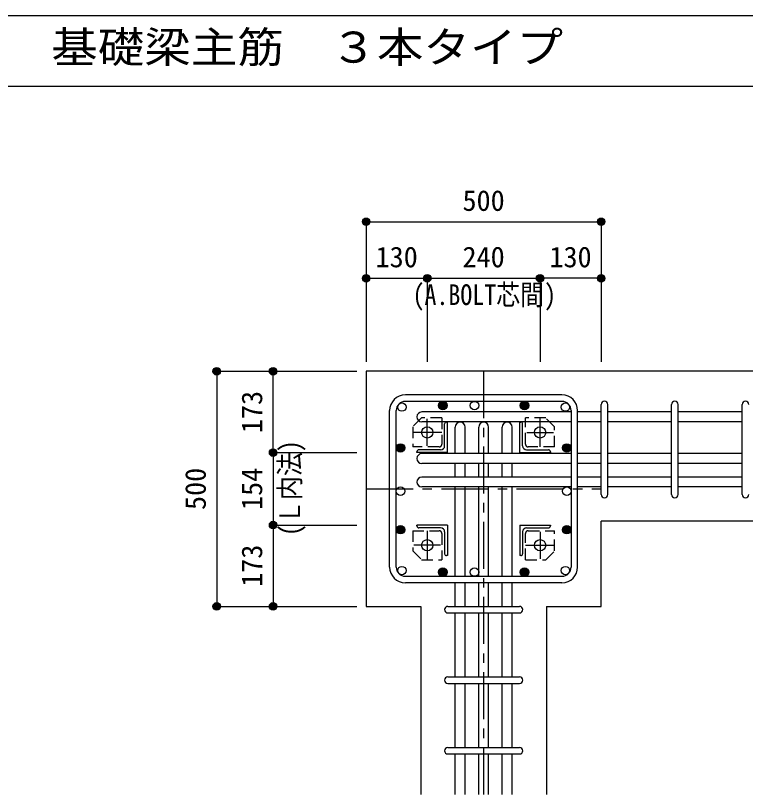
# Model space of a CAD drawing. Units: millimetres at full size, sheet at 1:20; details may follow other scales. Extents: x -3982 to 3969, y -2797 to 2801.
# Drawn here: x -628 to 925, y 1144 to 2801 of the extents above; entities that cross this region are included whole.
import ezdxf
from ezdxf.enums import TextEntityAlignment as Align

# ---------------------------------------------------------------- set-up
doc = ezdxf.new("R2010")
doc.units = ezdxf.units.MM
doc.header["$LTSCALE"] = 20
doc.header["$PDMODE"] = 32
doc.header["$PDSIZE"] = 10
doc.linetypes.add('CHAIN1', pattern=[8, 5, -1, 1, -1])
doc.linetypes.add('DASHED1', pattern=[1.8, 1.2, -0.6])
for name, color, linetype in [('6-1_躯体線', 2, 'Continuous'), ('6-2_A.Bolt_', 4, 'Continuous'), ('6-3_柱型主筋', 4, 'Continuous'), ('6-4_フープ', 7, 'Continuous'), ('6-5_梁主筋', 7, 'Continuous'), ('6-6_S.T.P.', 7, 'Continuous'), ('6-7_文字', 7, 'Continuous'), ('6-9_プレート', 4, 'DASHED1'), ('6-D_寸法', 4, 'Continuous'), ('F-0_枠', 6, 'Continuous')]:
    doc.layers.add(name, color=color, linetype=linetype)
doc.styles.add('ＭＳ ゴシック', font='')
doc.styles.get('ＭＳ ゴシック').set_extended_font_data('MS Gothic')

msp = doc.modelspace()

# ---------------------------------------------------------------- linework, layer by layer
at = {"layer": '6-1_躯体線'}
for p, q in [((1018.29, 2044.12), (118.29, 2044.12)), ((118.29, 2044.12), (118.29, 1544.12)), ((1018.29, 1725.12), (618.29, 1725.12)), ((618.29, 1544.12), (618.29, 1725.12)), ((118.29, 1544.12), (234.79, 1544.12)), ((234.79, 1544.12), (234.79, 1144.12)), ((501.79, 1544.12), (501.79, 1144.12)), ((501.79, 1544.12), (618.29, 1544.12))]:
    msp.add_line(p, q, dxfattribs=at)
at = {"layer": '6-2_A.Bolt_', "linetype": 'CHAIN1'}
for p, q in [((248.29, 1885.9), (248.29, 1942.68)), ((488.29, 1883.29), (488.29, 1944.12)), ((279.12, 1914.12), (218.29, 1914.12)), ((460.07, 1914.12), (516.85, 1914.12)), ((248.29, 1704.96), (248.29, 1644.12)), ((488.29, 1702.34), (488.29, 1645.57)), ((276.51, 1674.12), (219.74, 1674.12)), ((457.46, 1674.12), (518.29, 1674.12))]:
    msp.add_line(p, q, dxfattribs=at)
at = {"layer": '6-2_A.Bolt_'}
for p, q in [((285.29, 1885.62), (285.29, 1932.12)), ((289.29, 1936.12), (291.29, 1936.12)), ((291.29, 1871.12), (291.29, 1936.12)), ((445.29, 1936.12), (447.29, 1936.12)), ((445.29, 1871.12), (445.29, 1936.12)), ((451.29, 1885.62), (451.29, 1932.12)), ((226.29, 1871.12), (226.29, 1873.12)), ((276.79, 1877.12), (230.29, 1877.12)), ((459.79, 1877.12), (506.29, 1877.12)), ((510.29, 1873.12), (510.29, 1871.12)), ((291.29, 1871.12), (226.29, 1871.12)), ((445.29, 1871.12), (510.29, 1871.12)), ((226.29, 1715.12), (226.29, 1717.12)), ((291.29, 1717.12), (226.29, 1717.12)), ((276.79, 1711.12), (230.29, 1711.12)), ((291.29, 1717.12), (291.29, 1652.12)), ((445.29, 1717.12), (510.29, 1717.12)), ((445.29, 1717.12), (445.29, 1652.12)), ((459.79, 1711.12), (506.29, 1711.12)), ((510.29, 1717.12), (510.29, 1715.12)), ((285.29, 1702.62), (285.29, 1656.12)), ((451.29, 1702.62), (451.29, 1656.12)), ((291.29, 1652.12), (289.29, 1652.12)), ((447.29, 1652.12), (445.29, 1652.12))]:
    msp.add_line(p, q, dxfattribs=at)
at = {"layer": '6-2_A.Bolt_', "color": 3}
for centre in [(248.29, 1914.12), (488.29, 1914.12), (248.29, 1674.12), (488.29, 1674.12)]:
    msp.add_circle(centre, 12, dxfattribs=at)
at = {"layer": '6-2_A.Bolt_'}
for centre, radius, start, end in [((289.29, 1932.12), 4, 90, 180), ((447.29, 1932.12), 4, 0, 90), ((230.29, 1873.12), 4, 90, 180), ((276.79, 1885.62), 8.5, 270, 0), ((459.79, 1885.62), 8.5, 180, 270), ((506.29, 1873.12), 4, 0, 90), ((230.29, 1715.12), 4, 180, 270), ((276.79, 1702.62), 8.5, 0, 90), ((459.79, 1702.62), 8.5, 90, 180), ((506.29, 1715.12), 4, 270, 0), ((289.29, 1656.12), 4, 180, 270), ((447.29, 1656.12), 4, 270, 0)]:
    msp.add_arc(centre, radius, start, end, dxfattribs=at)
at = {"layer": '6-3_柱型主筋', "color": 3}
for centre in [(194.37, 1968.05), (281.33, 1971.12), (348.79, 1971.12), (455.25, 1971.12), (455.25, 1971.12), (542.22, 1968.05), (191.29, 1881.09), (545.29, 1881.09), (191.29, 1789.12), (545.29, 1789.12), (191.29, 1707.16), (545.29, 1707.16), (194.37, 1620.2), (281.33, 1617.12), (348.79, 1617.12), (455.25, 1617.12), (455.25, 1617.12), (542.22, 1620.2)]:
    msp.add_circle(centre, 9, dxfattribs=at)
at = {"layer": '6-3_柱型主筋'}
for centre, radius in [((281.33, 1971.12), 9), ((281.33, 1971.12), 8.1), ((281.33, 1971.12), 7.2), ((281.33, 1971.12), 6.3), ((281.33, 1971.12), 5.4), ((281.33, 1971.12), 4.5), ((281.33, 1971.12), 3.6), ((281.33, 1971.12), 2.7), ((281.33, 1971.12), 1.8), ((281.33, 1971.12), 0.9), ((455.25, 1971.12), 9), ((455.25, 1971.12), 8.1), ((455.25, 1971.12), 7.2), ((455.25, 1971.12), 6.3), ((455.25, 1971.12), 5.4), ((455.25, 1971.12), 4.5), ((455.25, 1971.12), 3.6), ((455.25, 1971.12), 2.7), ((455.25, 1971.12), 1.8), ((455.25, 1971.12), 0.9), ((191.29, 1881.09), 9), ((191.29, 1881.09), 8.1), ((545.29, 1881.09), 9), ((545.29, 1881.09), 8.1), ((191.29, 1881.09), 7.2), ((191.29, 1881.09), 6.3), ((191.29, 1881.09), 5.4), ((191.29, 1881.09), 4.5), ((191.29, 1881.09), 3.6), ((191.29, 1881.09), 2.7), ((191.29, 1881.09), 1.8), ((191.29, 1881.09), 0.9), ((545.29, 1881.09), 7.2), ((545.29, 1881.09), 6.3), ((545.29, 1881.09), 5.4), ((545.29, 1881.09), 4.5), ((545.29, 1881.09), 3.6), ((545.29, 1881.09), 2.7), ((545.29, 1881.09), 1.8), ((545.29, 1881.09), 0.9), ((191.29, 1707.16), 9), ((191.29, 1707.16), 8.1), ((191.29, 1707.16), 7.2), ((191.29, 1707.16), 6.3), ((191.29, 1707.16), 5.4), ((191.29, 1707.16), 4.5), ((191.29, 1707.16), 3.6), ((191.29, 1707.16), 2.7), ((191.29, 1707.16), 1.8), ((191.29, 1707.16), 0.9), ((545.29, 1707.16), 9), ((545.29, 1707.16), 8.1), ((545.29, 1707.16), 7.2), ((545.29, 1707.16), 6.3), ((545.29, 1707.16), 5.4), ((545.29, 1707.16), 4.5), ((545.29, 1707.16), 3.6), ((545.29, 1707.16), 2.7), ((545.29, 1707.16), 1.8), ((545.29, 1707.16), 0.9), ((281.33, 1617.12), 9), ((281.33, 1617.12), 8.1), ((281.33, 1617.12), 7.2), ((455.25, 1617.12), 9), ((455.25, 1617.12), 8.1), ((455.25, 1617.12), 7.2), ((281.33, 1617.12), 6.3), ((281.33, 1617.12), 5.4), ((281.33, 1617.12), 4.5), ((281.33, 1617.12), 3.6), ((281.33, 1617.12), 2.7), ((281.33, 1617.12), 1.8), ((281.33, 1617.12), 0.9), ((455.25, 1617.12), 6.3), ((455.25, 1617.12), 5.4), ((455.25, 1617.12), 4.5), ((455.25, 1617.12), 3.6), ((455.25, 1617.12), 2.7), ((455.25, 1617.12), 1.8), ((455.25, 1617.12), 0.9)]:
    msp.add_circle(centre, radius, dxfattribs=at)
at = {"layer": '6-4_フープ'}
for p, q in [((534.79, 1994.12), (201.79, 1994.12)), ((534.79, 1980.12), (201.79, 1980.12)), ((168.29, 1627.62), (168.29, 1960.62)), ((182.29, 1627.62), (182.29, 1960.62)), ((554.29, 1960.62), (554.29, 1627.62)), ((568.29, 1627.62), (568.29, 1960.62)), ((201.79, 1608.12), (534.79, 1608.12)), ((534.79, 1594.12), (201.79, 1594.12))]:
    msp.add_line(p, q, dxfattribs=at)
for centre, radius, start, end in [((201.79, 1960.62), 33.5, 90, 180), ((534.79, 1960.62), 33.5, 0, 90), ((201.79, 1960.62), 19.5, 90, 180), ((534.79, 1960.62), 19.5, 0, 90), ((201.79, 1627.62), 33.5, 180, 270), ((201.79, 1627.62), 19.5, 180, 270), ((534.79, 1627.62), 33.5, 270, 0), ((534.79, 1627.62), 19.5, 270, 0)]:
    msp.add_arc(centre, radius, start, end, dxfattribs=at)
at = {"layer": '6-5_梁主筋'}
for p, q in [((554.29, 1957.62), (236.79, 1957.62)), ((618.29, 1957.62), (568.29, 1957.62)), ((768.29, 1957.62), (632.29, 1957.62)), ((918.29, 1957.62), (782.29, 1957.62)), ((554.29, 1936.62), (236.79, 1936.62)), ((307.79, 1869.12), (307.79, 1925.62)), ((328.79, 1869.12), (328.79, 1925.62)), ((357.79, 1869.12), (357.79, 1925.62)), ((378.79, 1869.12), (378.79, 1925.62)), ((407.79, 1869.12), (407.79, 1925.62)), ((428.79, 1869.12), (428.79, 1925.62)), ((618.29, 1936.62), (568.29, 1936.62)), ((768.29, 1936.62), (632.29, 1936.62)), ((918.29, 1936.62), (782.29, 1936.62)), ((554.29, 1869.12), (236.79, 1869.12)), ((618.29, 1869.12), (568.29, 1869.12)), ((768.29, 1869.12), (632.29, 1869.12)), ((918.29, 1869.12), (782.29, 1869.12)), ((554.29, 1848.12), (236.79, 1848.12)), ((307.79, 1819.12), (307.79, 1848.12)), ((328.79, 1819.12), (328.79, 1848.12)), ((357.79, 1819.12), (357.79, 1848.12)), ((378.79, 1819.12), (378.79, 1848.12)), ((407.79, 1819.12), (407.79, 1848.12)), ((428.79, 1819.12), (428.79, 1848.12)), ((618.29, 1848.12), (568.29, 1848.12)), ((768.29, 1848.12), (632.29, 1848.12)), ((918.29, 1848.12), (782.29, 1848.12)), ((554.29, 1819.12), (236.79, 1819.12)), ((618.29, 1819.12), (568.29, 1819.12)), ((768.29, 1819.12), (632.29, 1819.12)), ((918.29, 1819.12), (782.29, 1819.12)), ((554.29, 1798.12), (236.79, 1798.12)), ((307.79, 1608.12), (307.79, 1798.12)), ((328.79, 1608.12), (328.79, 1798.12)), ((357.79, 1608.12), (357.79, 1798.12)), ((378.79, 1608.12), (378.79, 1798.12)), ((407.79, 1608.12), (407.79, 1798.12)), ((428.79, 1608.12), (428.79, 1798.12)), ((618.29, 1798.12), (568.29, 1798.12)), ((768.29, 1798.12), (632.29, 1798.12)), ((918.29, 1798.12), (782.29, 1798.12)), ((307.79, 1544.12), (307.79, 1594.12)), ((328.79, 1544.12), (328.79, 1594.12)), ((357.79, 1544.12), (357.79, 1594.12)), ((378.79, 1544.12), (378.79, 1594.12)), ((407.79, 1544.12), (407.79, 1594.12)), ((428.79, 1544.12), (428.79, 1594.12)), ((307.79, 1394.12), (307.79, 1530.12)), ((328.79, 1394.12), (328.79, 1530.12)), ((357.79, 1394.12), (357.79, 1530.12)), ((378.79, 1394.12), (378.79, 1530.12)), ((407.79, 1394.12), (407.79, 1530.12)), ((428.79, 1394.12), (428.79, 1530.12)), ((307.79, 1244.12), (307.79, 1380.12)), ((328.79, 1244.12), (328.79, 1380.12)), ((357.79, 1244.12), (357.79, 1380.12)), ((378.79, 1244.12), (378.79, 1380.12)), ((407.79, 1244.12), (407.79, 1380.12)), ((428.79, 1244.12), (428.79, 1380.12)), ((307.79, 1144.12), (307.79, 1230.12)), ((328.79, 1144.12), (328.79, 1230.12)), ((357.79, 1144.12), (357.79, 1230.12)), ((378.79, 1144.12), (378.79, 1230.12)), ((407.79, 1144.12), (407.79, 1230.12)), ((428.79, 1144.12), (428.79, 1230.12))]:
    msp.add_line(p, q, dxfattribs=at)
for centre, start, end in [((236.79, 1947.12), 90, 270), ((318.29, 1925.62), 0, 180), ((368.29, 1925.62), 0, 180), ((418.29, 1925.62), 0, 180), ((236.79, 1858.62), 90, 270), ((236.79, 1808.62), 90, 270)]:
    msp.add_arc(centre, 10.5, start, end, dxfattribs=at)
at = {"layer": '6-6_S.T.P.'}
for p, q in [((618.29, 1782.12), (618.29, 1973.24)), ((632.29, 1782.12), (632.29, 1973.24)), ((768.29, 1782.12), (768.29, 1973.24)), ((782.29, 1782.12), (782.29, 1973.24)), ((918.29, 1782.12), (918.29, 1973.24)), ((291.79, 1544.12), (444.79, 1544.12)), ((291.79, 1530.12), (444.79, 1530.12)), ((291.79, 1394.12), (444.79, 1394.12)), ((291.79, 1380.12), (444.79, 1380.12)), ((291.79, 1244.12), (444.79, 1244.12)), ((291.79, 1230.12), (444.79, 1230.12))]:
    msp.add_line(p, q, dxfattribs=at)
for centre, start, end in [((625.29, 1973.62), 0, 180), ((625.29, 1973.62), 0, 180), ((625.29, 1973.62), 0, 180), ((625.29, 1973.62), 0, 180), ((775.29, 1973.62), 0, 180), ((925.29, 1973.62), 0, 180), ((625.29, 1782.12), 180, 0), ((625.29, 1782.12), 180, 0), ((625.29, 1782.12), 180, 0), ((625.29, 1782.12), 180, 0), ((775.29, 1782.12), 180, 0), ((925.29, 1782.12), 180, 0), ((291.79, 1537.12), 90, 270), ((291.79, 1537.12), 90, 270), ((291.79, 1537.12), 90, 270), ((291.79, 1537.12), 90, 270), ((444.79, 1537.12), 270, 90), ((444.79, 1537.12), 270, 90), ((444.79, 1537.12), 270, 90), ((444.79, 1537.12), 270, 90), ((291.79, 1387.12), 90, 270), ((444.79, 1387.12), 270, 90), ((291.79, 1237.12), 90, 270), ((444.79, 1237.12), 270, 90)]:
    msp.add_arc(centre, 7, start, end, dxfattribs=at)
at = {"layer": '6-9_プレート'}
for p, q in [((279.29, 1945.12), (236.29, 1945.12)), ((279.29, 1945.12), (279.29, 1889.12)), ((457.29, 1889.12), (457.29, 1945.12)), ((519.29, 1883.12), (519.29, 1926.12)), ((273.29, 1883.12), (217.29, 1883.12)), ((519.29, 1883.12), (463.29, 1883.12)), ((217.29, 1705.12), (217.29, 1662.12)), ((217.29, 1705.12), (273.29, 1705.12)), ((279.29, 1699.12), (279.29, 1643.12)), ((457.29, 1643.12), (457.29, 1699.12)), ((463.29, 1705.12), (519.29, 1705.12)), ((457.29, 1643.12), (500.29, 1643.12))]:
    msp.add_line(p, q, dxfattribs=at)
for points in [[(236.29, 1945.12), (217.29, 1926.12), (217.29, 1883.12)], [(519.29, 1926.12), (500.29, 1945.12), (457.29, 1945.12)], [(500.29, 1643.12), (519.29, 1662.12), (519.29, 1705.12)], [(217.29, 1662.12), (236.29, 1643.12), (279.29, 1643.12)]]:
    msp.add_lwpolyline(points, dxfattribs=at)
for centre, start, end in [((273.29, 1889.12), 270, 0), ((463.29, 1889.12), 180, 270), ((273.29, 1699.12), 0, 90), ((463.29, 1699.12), 90, 180)]:
    msp.add_arc(centre, 6, start, end, dxfattribs=at)
at = {"layer": '6-D_寸法'}
for p, q in [((118.29, 2362.15), (618.29, 2362.15)), ((118.29, 2362.15), (118.29, 2242.15)), ((618.29, 2362.15), (618.29, 2242.15)), ((118.29, 2242.15), (248.29, 2242.15)), ((118.29, 2242.15), (118.29, 2064.12)), ((248.29, 2242.15), (248.29, 2064.12)), ((248.29, 2242.15), (488.29, 2242.15)), ((488.29, 2242.15), (488.29, 2064.12)), ((618.29, 2242.15), (488.29, 2242.15)), ((488.29, 2242.15), (488.29, 2064.12)), ((618.29, 2242.15), (618.29, 2064.12)), ((-199.74, 2044.12), (-199.74, 1544.12)), ((-199.74, 2044.12), (-79.74, 2044.12)), ((-79.74, 2044.12), (98.29, 2044.12)), ((-79.74, 1871.12), (-79.74, 2044.12)), ((-79.74, 2044.12), (98.29, 2044.12)), ((-79.74, 1871.12), (98.29, 1871.12)), ((-79.74, 1871.12), (-79.74, 1717.12)), ((-79.74, 1717.12), (98.29, 1717.12)), ((-79.74, 1717.12), (-79.74, 1544.12)), ((-199.74, 1544.12), (-79.74, 1544.12)), ((-79.74, 1544.12), (98.29, 1544.12))]:
    msp.add_line(p, q, dxfattribs=at)
at = {"layer": '6-D_寸法', "linetype": 'CHAIN1'}
for p, q in [((368.29, 2044.12), (368.29, 1144.12)), ((118.29, 1794.12), (618.29, 1794.12))]:
    msp.add_line(p, q, dxfattribs=at)
at = {"layer": '6-D_寸法'}
msp.add_lwpolyline([(-199.74, 2044.12), (-79.74, 2044.12), (98.29, 2044.12)], dxfattribs=at)
for centre, radius in [((118.29, 2362.15), 8), ((118.29, 2362.15), 7.2), ((618.29, 2362.15), 8), ((618.29, 2362.15), 7.2), ((118.29, 2362.15), 6.4), ((118.29, 2362.15), 5.6), ((118.29, 2362.15), 4.8), ((118.29, 2362.15), 4), ((118.29, 2362.15), 3.2), ((118.29, 2362.15), 2.4), ((118.29, 2362.15), 1.6), ((118.29, 2362.15), 0.8), ((618.29, 2362.15), 6.4), ((618.29, 2362.15), 5.6), ((618.29, 2362.15), 4.8), ((618.29, 2362.15), 4), ((618.29, 2362.15), 3.2), ((618.29, 2362.15), 2.4), ((618.29, 2362.15), 1.6), ((618.29, 2362.15), 0.8), ((118.29, 2242.15), 8), ((118.29, 2242.15), 7.2), ((118.29, 2242.15), 6.4), ((118.29, 2242.15), 5.6), ((118.29, 2242.15), 4.8), ((118.29, 2242.15), 4), ((118.29, 2242.15), 3.2), ((118.29, 2242.15), 2.4), ((118.29, 2242.15), 1.6), ((118.29, 2242.15), 0.8), ((248.29, 2242.15), 8), ((248.29, 2242.15), 7.2), ((248.29, 2242.15), 6.4), ((248.29, 2242.15), 5.6), ((248.29, 2242.15), 4.8), ((248.29, 2242.15), 4), ((248.29, 2242.15), 3.2), ((248.29, 2242.15), 2.4), ((248.29, 2242.15), 1.6), ((248.29, 2242.15), 0.8), ((488.29, 2242.15), 8), ((488.29, 2242.15), 7.2), ((488.29, 2242.15), 6.4), ((488.29, 2242.15), 5.6), ((488.29, 2242.15), 4.8), ((488.29, 2242.15), 4), ((488.29, 2242.15), 3.2), ((488.29, 2242.15), 2.4), ((488.29, 2242.15), 1.6), ((488.29, 2242.15), 0.8), ((618.29, 2242.15), 8), ((618.29, 2242.15), 7.2), ((618.29, 2242.15), 6.4), ((618.29, 2242.15), 5.6), ((618.29, 2242.15), 4.8), ((618.29, 2242.15), 4), ((618.29, 2242.15), 3.2), ((618.29, 2242.15), 2.4), ((618.29, 2242.15), 1.6), ((618.29, 2242.15), 0.8), ((-199.74, 2044.12), 8), ((-199.74, 2044.12), 7.2), ((-199.74, 2044.12), 6.4), ((-199.74, 2044.12), 5.6), ((-199.74, 2044.12), 4.8), ((-199.74, 2044.12), 4), ((-199.74, 2044.12), 3.2), ((-199.74, 2044.12), 2.4), ((-199.74, 2044.12), 1.6), ((-199.74, 2044.12), 0.8), ((-79.74, 2044.12), 8), ((-79.74, 2044.12), 7.2), ((-79.74, 2044.12), 6.4), ((-79.74, 2044.12), 5.6), ((-79.74, 2044.12), 4.8), ((-79.74, 2044.12), 4), ((-79.74, 2044.12), 3.2), ((-79.74, 2044.12), 2.4), ((-79.74, 2044.12), 1.6), ((-79.74, 2044.12), 0.8), ((-79.74, 1871.12), 8), ((-79.74, 1871.12), 7.2), ((-79.74, 1871.12), 6.4), ((-79.74, 1871.12), 5.6), ((-79.74, 1871.12), 4.8), ((-79.74, 1871.12), 4), ((-79.74, 1871.12), 3.2), ((-79.74, 1871.12), 2.4), ((-79.74, 1871.12), 1.6), ((-79.74, 1871.12), 0.8), ((-79.74, 1717.12), 8), ((-79.74, 1717.12), 7.2), ((-79.74, 1717.12), 6.4), ((-79.74, 1717.12), 5.6), ((-79.74, 1717.12), 4.8), ((-79.74, 1717.12), 4), ((-79.74, 1717.12), 3.2), ((-79.74, 1717.12), 2.4), ((-79.74, 1717.12), 1.6), ((-79.74, 1717.12), 0.8), ((-199.74, 1544.12), 8), ((-199.74, 1544.12), 7.2), ((-199.74, 1544.12), 6.4), ((-199.74, 1544.12), 5.6), ((-199.74, 1544.12), 4.8), ((-199.74, 1544.12), 4), ((-199.74, 1544.12), 3.2), ((-199.74, 1544.12), 2.4), ((-199.74, 1544.12), 1.6), ((-199.74, 1544.12), 0.8), ((-79.74, 1544.12), 8), ((-79.74, 1544.12), 7.2), ((-79.74, 1544.12), 6.4), ((-79.74, 1544.12), 5.6), ((-79.74, 1544.12), 4.8), ((-79.74, 1544.12), 4), ((-79.74, 1544.12), 3.2), ((-79.74, 1544.12), 2.4), ((-79.74, 1544.12), 1.6), ((-79.74, 1544.12), 0.8)]:
    msp.add_circle(centre, radius, dxfattribs=at)
at = {"layer": '6-D_寸法', "color": 7}
for p in [(118.29, 2362.15), (618.29, 2362.15), (118.29, 2242.15), (248.29, 2242.15), (488.29, 2242.15), (618.29, 2242.15), (-199.74, 2044.12), (-79.74, 2044.12), (-79.74, 1871.12), (-79.74, 1717.12), (-199.74, 1544.12), (-79.74, 1544.12)]:
    msp.add_point(p, dxfattribs=at)
at = {"layer": 'F-0_枠'}
msp.add_line((-3981.92, 2800.77), (3969.4, 2800.77), dxfattribs=at)
at = {"layer": 'F-0_枠', "color": 2}
msp.add_line((-3981.92, 2650.77), (2482.4, 2650.77), dxfattribs=at)

# ---------------------------------------------------------------- texts
at = {"layer": '6-7_文字', "color": 2, "style": 'ＭＳ ゴシック', "width": 1.1}
msp.add_text('\u3000\u3000基礎梁主筋\u3000３本タイプ', height=65.98, dxfattribs=at).set_placement((-749.76, 2680.77), align=Align.BOTTOM_LEFT)
at = {"layer": '6-7_文字', "color": 4, "style": 'ＭＳ ゴシック', "width": 0.85}
msp.add_text('(A.BOLT芯間)', height=43.99, dxfattribs=at).set_placement((216.91, 2171.87), align=Align.BOTTOM_LEFT)
msp.add_text('(Ｌ内法)', height=43.99, rotation=90, dxfattribs=at).set_placement((-9.1, 1693.64), align=Align.BOTTOM_LEFT)
at = {"layer": '6-D_寸法', "style": 'ＭＳ ゴシック'}
for s, p in [('500', (323.29, 2372.15)), ('130', (138.29, 2252.15)), ('240', (323.29, 2252.15)), ('130', (508.29, 2252.15))]:
    msp.add_text(s, height=43.99, dxfattribs=at).set_placement(p, align=Align.BOTTOM_LEFT)
for s, p in [('173', (-89.74, 1912.62)), ('500', (-209.74, 1749.12)), ('154', (-89.74, 1749.12)), ('173', (-89.74, 1585.62))]:
    msp.add_text(s, height=43.99, rotation=90, dxfattribs=at).set_placement(p, align=Align.BOTTOM_LEFT)

doc.saveas('drawing.dxf')
